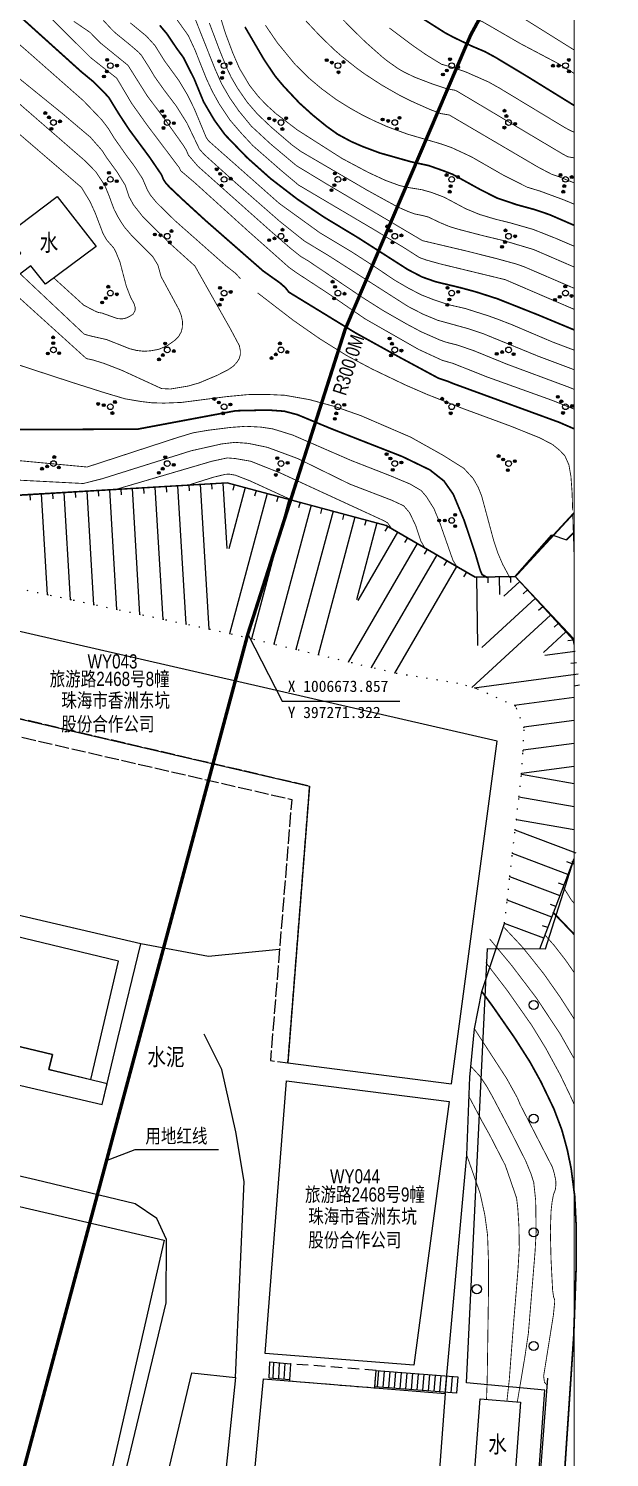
# Model space of a CAD drawing. Extents: x 396500 to 398250, y 1005980 to 1008200.
# Drawn here: x 397252.1 to 397303.1, y 1006601.5 to 1006727.1 of the extents above; entities that cross this region are included whole.
import ezdxf
from ezdxf.enums import TextEntityAlignment as Align

# ---------------------------------------------------------------- set-up
doc = ezdxf.new("R2010")
doc.units = 0
doc.header["$LTSCALE"] = 0.5
for name, pattern in [('X3', [5, 4, -1]), ('X39', [3, 2.5, -0.5]), ('X4', [1.6, 0, -1.6]), ('X5', [3, 2, -1])]:
    doc.linetypes.add(name, pattern=pattern)
doc.layers.get('0').update_dxf_attribs({"linetype": 'CONTINUOUS'})
doc.layers.add('ASSIST', color=7, linetype='CONTINUOUS', plot=False)
for name, color, linetype in [('DGX', 2, 'CONTINUOUS'), ('DLSS', 4, 'CONTINUOUS'), ('DMTZ', 3, 'CONTINUOUS'), ('JMD', 6, 'CONTINUOUS'), ('SXSS', 5, 'CONTINUOUS'), ('ZBTZ', 3, 'CONTINUOUS'), ('权属人', 160, 'CONTINUOUS'), ('用地红线', 1, 'CONTINUOUS'), ('编号', 90, 'CONTINUOUS'), ('门牌号', 1, 'CONTINUOUS')]:
    doc.layers.add(name, color=color, linetype=linetype)
doc.layers.add('绘图层', color=6, linetype='CONTINUOUS', lineweight=5)
doc.styles.add('细等线体', font='长等线体_0.TTF', dxfattribs={"width": 0.8})
doc.styles.add('黑体', font='simhei.ttf')
doc.linetypes.add('10421', pattern='A,2,[150,AAA.SHX,S=1,R=0,X=0,Y=1],1e-11', length=2)
doc.linetypes.add('10422', pattern='A,2,[150,AAA.SHX,S=1,R=0,X=0,Y=1],2,[177,AAA.SHX,S=1,R=0,X=0,Y=0.8],1e-09', length=4)
doc.linetypes.add('1161', pattern='A,0,[149,AAA.SHX,S=0.15,R=0,X=0,Y=0],-1.6', length=1.6)
doc.linetypes.add('443', pattern='A,5,[169,AAA.SHX,S=0.83,R=0,X=0,Y=0],5', length=10)

# ---------------------------------------------------------------- blocks, each defined once
blk = doc.blocks.new('gc326')
blk.add_circle((0, 0), 0.8)
blk = doc.blocks.new('*U110')
at = {"linetype": 'Continuous'}
for points in [[(-0.25, 2.2), (-0.24, 2.12), (-0.24, 2.28)], [(-0.24, 2.28), (-0.2, 2.05), (-0.2, 2.35)], [(-0.2, 2.05), (-0.24, 2.28), (-0.24, 2.12)], [(-0.2, 2.35), (-0.15, 2), (-0.15, 2.4)], [(-0.15, 2), (-0.2, 2.35), (-0.2, 2.05)], [(-0.15, 2.4), (-0.08, 1.96), (-0.08, 2.44)], [(-0.08, 1.96), (-0.15, 2.4), (-0.15, 2)], [(-0.08, 2.44), (0, 1.95), (0, 2.45)], [(0, 1.95), (-0.08, 2.44), (-0.08, 1.96)], [(0, 2.45), (0.08, 1.96), (0.08, 2.44)], [(0.08, 1.96), (0, 2.45), (0, 1.95)], [(0.08, 2.44), (0.15, 2), (0.15, 2.4)], [(0.15, 2), (0.08, 2.44), (0.08, 1.96)], [(0.15, 2.4), (0.2, 2.05), (0.2, 2.35)], [(0.2, 2.05), (0.15, 2.4), (0.15, 2)], [(0.2, 2.35), (0.24, 2.12), (0.24, 2.28)], [(0.24, 2.12), (0.2, 2.35), (0.2, 2.05)], [(0.25, 2.2), (0.24, 2.28), (0.24, 2.12)]]:
    blk.add_solid(points, dxfattribs=at)
blk = doc.blocks.new('*U109')
at = {"linetype": 'Continuous'}
for points in [[(-0.25, 1.2), (-0.24, 1.12), (-0.24, 1.28)], [(-0.24, 1.28), (-0.2, 1.05), (-0.2, 1.35)], [(-0.2, 1.05), (-0.24, 1.28), (-0.24, 1.12)], [(-0.2, 1.35), (-0.15, 1), (-0.15, 1.4)], [(-0.15, 1), (-0.2, 1.35), (-0.2, 1.05)], [(-0.15, 1.4), (-0.08, 0.96), (-0.08, 1.44)], [(-0.08, 0.96), (-0.15, 1.4), (-0.15, 1)], [(-0.08, 1.44), (0, 0.95), (0, 1.45)], [(0, 0.95), (-0.08, 1.44), (-0.08, 0.96)], [(0, 1.45), (0.08, 0.96), (0.08, 1.44)], [(0.08, 0.96), (0, 1.45), (0, 0.95)], [(0.08, 1.44), (0.15, 1), (0.15, 1.4)], [(0.15, 1), (0.08, 1.44), (0.08, 0.96)], [(0.15, 1.4), (0.2, 1.05), (0.2, 1.35)], [(0.2, 1.05), (0.15, 1.4), (0.15, 1)], [(0.2, 1.35), (0.24, 1.12), (0.24, 1.28)], [(0.24, 1.12), (0.2, 1.35), (0.2, 1.05)], [(0.25, 1.2), (0.24, 1.28), (0.24, 1.12)]]:
    blk.add_solid(points, dxfattribs=at)
blk = doc.blocks.new('*U108')
at = {"linetype": 'Continuous'}
for points in [[(-1.25, -0.6), (-1.24, -0.68), (-1.24, -0.52)], [(-1.24, -0.52), (-1.2, -0.75), (-1.2, -0.45)], [(-1.2, -0.75), (-1.24, -0.52), (-1.24, -0.68)], [(-1.2, -0.45), (-1.15, -0.8), (-1.15, -0.4)], [(-1.15, -0.8), (-1.2, -0.45), (-1.2, -0.75)], [(-1.15, -0.4), (-1.08, -0.84), (-1.08, -0.36)], [(-1.08, -0.84), (-1.15, -0.4), (-1.15, -0.8)], [(-1.08, -0.36), (-1, -0.85), (-1, -0.35)], [(-1, -0.85), (-1.08, -0.36), (-1.08, -0.84)], [(-1, -0.35), (-0.92, -0.84), (-0.92, -0.36)], [(-0.92, -0.84), (-1, -0.35), (-1, -0.85)], [(-0.92, -0.36), (-0.85, -0.8), (-0.85, -0.4)], [(-0.85, -0.8), (-0.92, -0.36), (-0.92, -0.84)], [(-0.85, -0.4), (-0.8, -0.75), (-0.8, -0.45)], [(-0.8, -0.75), (-0.85, -0.4), (-0.85, -0.8)], [(-0.8, -0.45), (-0.76, -0.68), (-0.76, -0.52)], [(-0.76, -0.68), (-0.8, -0.45), (-0.8, -0.75)], [(-0.75, -0.6), (-0.76, -0.52), (-0.76, -0.68)]]:
    blk.add_solid(points, dxfattribs=at)
blk = doc.blocks.new('*U107')
at = {"linetype": 'Continuous'}
for points in [[(0.75, -0.6), (0.76, -0.68), (0.76, -0.52)], [(0.76, -0.52), (0.8, -0.75), (0.8, -0.45)], [(0.8, -0.75), (0.76, -0.52), (0.76, -0.68)], [(0.8, -0.45), (0.85, -0.8), (0.85, -0.4)], [(0.85, -0.8), (0.8, -0.45), (0.8, -0.75)], [(0.85, -0.4), (0.92, -0.84), (0.92, -0.36)], [(0.92, -0.84), (0.85, -0.4), (0.85, -0.8)], [(0.92, -0.36), (1, -0.85), (1, -0.35)], [(1, -0.85), (0.92, -0.36), (0.92, -0.84)], [(1, -0.35), (1.08, -0.84), (1.08, -0.36)], [(1.08, -0.84), (1, -0.35), (1, -0.85)], [(1.08, -0.36), (1.15, -0.8), (1.15, -0.4)], [(1.15, -0.8), (1.08, -0.36), (1.08, -0.84)], [(1.15, -0.4), (1.2, -0.75), (1.2, -0.45)], [(1.2, -0.75), (1.15, -0.4), (1.15, -0.8)], [(1.2, -0.45), (1.24, -0.68), (1.24, -0.52)], [(1.24, -0.68), (1.2, -0.45), (1.2, -0.75)], [(1.25, -0.6), (1.24, -0.52), (1.24, -0.68)]]:
    blk.add_solid(points, dxfattribs=at)
blk = doc.blocks.new('gc160')
for centre, radius in [((0, 0), 0.5), ((0, 2.2), 0.25), ((0, 1.2), 0.25), ((-1, -0.6), 0.25), ((1, -0.6), 0.25)]:
    blk.add_circle(centre, radius)
at = {"linetype": 'Continuous'}
for name in ['*U110', '*U109', '*U108', '*U107']:
    blk.add_blockref(name, (0, 0), dxfattribs=at)

msp = doc.modelspace()

# ---------------------------------------------------------------- linework, layer by layer
at = {"layer": 'ASSIST', "linetype": '1161', "flags": 128}
msp.add_lwpolyline([(397250, 1006686.01), (397269.51, 1006687.18), (397283.47, 1006683.43), (397291.31, 1006678.86), (397294.82, 1006678.92), (397300, 1006684.53)], dxfattribs=at)
at = {"layer": 'ASSIST', "linetype": '1161'}
for points in [[(397300, 1006673.05), (397299.93, 1006673.48), (397294.82, 1006678.92), (397298.03, 1006682.59), (397299.34, 1006682.17), (397300, 1006682.82)], [(397296.91, 1006600), (397297.43, 1006607.38), (397290.54, 1006608.02), (397292.39, 1006646.2), (397297.48, 1006646.18), (397300, 1006654.14)]]:
    msp.add_lwpolyline(points, dxfattribs=at)
at = {"layer": 'ASSIST', "linetype": 'X4'}
msp.add_lwpolyline([(397293.88, 1006648.42), (397294.12, 1006650.47), (397294.35, 1006652.52), (397294.58, 1006654.57), (397294.82, 1006656.62), (397294.92, 1006657.53), (397295.15, 1006659.53), (397295.38, 1006661.52), (397295.51, 1006663.55), (397295.61, 1006665.59), (397294.89, 1006667.51), (397291.44, 1006669.06), (397289.79, 1006669.53), (397284.3, 1006670.42), (397282.26, 1006670.91), (397280.23, 1006671.39), (397277.58, 1006672.02), (397275.63, 1006672.49), (397273.69, 1006672.95), (397271.74, 1006673.42), (397269.8, 1006673.88), (397267.99, 1006674.28), (397265.96, 1006674.71), (397263.93, 1006675.14), (397261.9, 1006675.57), (397259.87, 1006676), (397257.84, 1006676.43), (397255.82, 1006676.87), (397253.79, 1006677.3), (397251.76, 1006677.73)], dxfattribs=at)
at = {"layer": 'ASSIST', "linetype": 'Continuous', "flags": 128}
for points in [[(397273.25, 1006609.85), (397275.06, 1006609.68), (397274.99, 1006608.28), (397273.2, 1006608.42)], [(397282.6, 1006609.1), (397289.78, 1006608.53), (397289.66, 1006607.09), (397282.49, 1006607.67)]]:
    msp.add_lwpolyline(points, close=True, dxfattribs=at)
at = {"layer": 'DGX', "linetype": 'Continuous', "const_width": 0.075, "flags": 128}
for points, elevation in [([(397252.85, 1006771.91), (397258.38, 1006767.52), (397262.44, 1006763.77), (397264.78, 1006761.11), (397266.33, 1006758.26), (397266.92, 1006756.25), (397267.78, 1006752.5), (397268.14, 1006751.57), (397271.31, 1006746.83), (397273.27, 1006744.08), (397275.98, 1006741.1), (397277.59, 1006739.77), (397283.44, 1006733.72), (397286, 1006731.38), (397288.43, 1006729.51), (397290.47, 1006728.31), (397291.96, 1006727.72), (397295.26, 1006725.81), (397298.59, 1006724.05), (397300, 1006723.18)], 34.5), ([(397300, 1006704.28), (397295.59, 1006706.18), (397294.93, 1006706.41), (397293.22, 1006706.88), (397290.57, 1006707.55), (397286.67, 1006708.47), (397278.24, 1006713.46), (397275.6, 1006715.06), (397273.34, 1006716.96), (397271.64, 1006718.53), (397270.54, 1006719.87), (397269.74, 1006721.02), (397269.02, 1006722.26), (397268.44, 1006723.57), (397266.54, 1006728.36), (397266.06, 1006729.09), (397265.47, 1006729.77), (397264.69, 1006730.46), (397264.35, 1006730.82), (397263.54, 1006731.83), (397262.4, 1006733.44), (397257.38, 1006740.98), (397256.88, 1006741.66), (397250, 1006745.82)], 39), ([(397250, 1006732.02), (397257.53, 1006724.55), (397259.8, 1006722.76), (397261.13, 1006720.52), (397262.52, 1006718.57), (397265.31, 1006714.87), (397265.42, 1006714.62), (397266.7, 1006713.53), (397271.34, 1006709.32), (397274.94, 1006706.12), (397275.61, 1006705.64), (397278.33, 1006703.86), (397281.63, 1006701.59), (397286.32, 1006698.91), (397288.42, 1006697.94), (397289.34, 1006697.68), (397292.33, 1006696.49), (397298.11, 1006694.41), (397300, 1006693.65)], 42), ([(397300, 1006725.24), (397292.77, 1006729.76)], 34), ([(397268.65, 1006728.96), (397269.38, 1006726.63), (397270, 1006724.98), (397270.58, 1006723.63), (397271.48, 1006722.12), (397272.26, 1006721.13), (397272.98, 1006720.38), (397273.81, 1006719.63), (397275.67, 1006718.21), (397279.6, 1006715.7), (397281.91, 1006714.47), (397283.42, 1006713.77), (397284.67, 1006713.31), (397285.56, 1006713.12), (397286.62, 1006712.95), (397287.47, 1006712.71), (397288.58, 1006712.29), (397290.49, 1006711.27), (397291.7, 1006710.77), (397293.07, 1006710.36), (397294.37, 1006710.04), (397296.4, 1006709.46), (397298.37, 1006708.68), (397300, 1006707.98)], 38), ([(397300, 1006715.76), (397299.94, 1006715.76), (397299.44, 1006715.85), (397298.96, 1006716.11), (397289.67, 1006721.64), (397289.51, 1006721.7), (397288.76, 1006721.84), (397287.55, 1006722.25), (397286, 1006722.84), (397285.05, 1006723.3), (397284.58, 1006723.57), (397283.65, 1006724.22), (397283.17, 1006724.6), (397281.67, 1006725.93), (397280.59, 1006726.99), (397278.8, 1006728.8)], 36), ([(397300, 1006695.39), (397299.54, 1006695.58), (397294.08, 1006697.61), (397291.24, 1006698.77), (397289.8, 1006699.27), (397288.7, 1006699.55), (397288.13, 1006699.76), (397286.55, 1006700.46), (397285.31, 1006701.12), (397283.23, 1006702.31), (397281.34, 1006703.51), (397276.63, 1006706.69), (397275.96, 1006707.09), (397275.05, 1006707.82), (397273.39, 1006709.26), (397266.93, 1006715.02), (397266.1, 1006715.99), (397265.91, 1006716.44), (397265.62, 1006716.9), (397263.95, 1006719.25), (397262.49, 1006721.19), (397260.79, 1006723.89), (397258.39, 1006725.84), (397257.45, 1006726.79), (397256.03, 1006727.76)], 41.5), ([(397300, 1006697.12), (397296.81, 1006698.32), (397292.05, 1006700.27), (397290.61, 1006700.75), (397288, 1006701.47), (397286.73, 1006702), (397285.41, 1006702.68), (397278.47, 1006707.12), (397276.29, 1006708.44), (397274.09, 1006710.2), (397270.07, 1006713.72), (397267.48, 1006716.06), (397267.07, 1006716.52), (397265.98, 1006718.8), (397265.02, 1006720.33), (397263.97, 1006721.71), (397263.12, 1006722.91), (397262.69, 1006723.64), (397261.95, 1006724.8), (397261.68, 1006725.08), (397260.97, 1006725.69), (397259.69, 1006726.73), (397259.33, 1006727.08), (397258.61, 1006727.86)], 41), ([(397261, 1006727.62), (397262.41, 1006726.46), (397263.17, 1006725.62), (397263.99, 1006724.3), (397265.27, 1006722.54), (397266.03, 1006721.27), (397266.63, 1006720.04), (397267.67, 1006717.53), (397267.88, 1006717.24), (397274.09, 1006711.74), (397277.67, 1006709.15), (397280.5, 1006707.45), (397282.3, 1006706.29), (397284.25, 1006704.98), (397285.4, 1006704.31), (397286.57, 1006703.7), (397287.62, 1006703.29), (397289, 1006702.83), (397290.44, 1006702.5), (397292.48, 1006701.85), (397293.31, 1006701.55), (397294.5, 1006701.09), (397298.12, 1006699.55), (397300, 1006698.84)], 40.5), ([(397265.12, 1006727.87), (397266.09, 1006726.51), (397266.67, 1006725.26), (397267.67, 1006722.74), (397268.2, 1006721.6), (397268.83, 1006720.46), (397269.75, 1006719.08), (397270.74, 1006717.93), (397271.77, 1006716.82), (397274.22, 1006714.67), (397275.78, 1006713.36), (397282.38, 1006709.46), (397285.18, 1006707.77), (397286.41, 1006706.98), (397287, 1006706.77), (397288.21, 1006706.43), (397293.94, 1006705.04), (397300, 1006702.43)], 39.5), ([(397300, 1006706.15), (397296.44, 1006707.69), (397293.82, 1006708.47), (397291.98, 1006708.91), (397289.83, 1006709.47), (397289.04, 1006709.71), (397288.25, 1006710.04), (397287.2, 1006710.54), (397286.76, 1006710.66), (397285.95, 1006710.83), (397285.44, 1006711.02), (397284.44, 1006711.46), (397281.84, 1006712.89), (397276.01, 1006716.3), (397275.2, 1006716.89), (397273.37, 1006718.46), (397272.18, 1006719.59), (397271.28, 1006720.63), (397270.43, 1006721.86), (397269.86, 1006722.84), (397269.49, 1006723.62), (397268.83, 1006725.25), (397267.94, 1006727.61)], 38.5), ([(397300, 1006711.68), (397299.11, 1006712.05), (397297, 1006712.83), (397295.88, 1006713.17), (397293.78, 1006714.23), (397290.98, 1006715.84), (397289.24, 1006716.65), (397288.3, 1006716.98), (397285.35, 1006717.84), (397283.61, 1006718.48), (397282.51, 1006718.97), (397281.44, 1006719.49), (397280.3, 1006720.13), (397279.08, 1006720.89), (397277.77, 1006721.86), (397276.67, 1006722.79), (397275.47, 1006723.98), (397273.92, 1006725.87), (397272.87, 1006727.41)], 37), ([(397276.43, 1006727.79), (397277.69, 1006726.45), (397278.93, 1006725.25), (397279.56, 1006724.7), (397280.88, 1006723.65), (397281.58, 1006723.14), (397283.08, 1006722.16), (397284.72, 1006721.22), (397285.58, 1006720.79), (397287.35, 1006720), (397288.26, 1006719.65), (397289.03, 1006719.52), (397296.81, 1006714.95), (397298.04, 1006714.3), (397298.67, 1006714.09), (397300, 1006713.55)], 36.5), ([(397283.77, 1006727.17), (397285.81, 1006725.64), (397286.96, 1006724.84), (397288.34, 1006723.99), (397289.44, 1006723.67), (397290.5, 1006723.3), (397292.51, 1006722.41), (397293.45, 1006721.88), (397299.14, 1006718.44), (397299.65, 1006718.16), (397300, 1006718.01)], 35.5), ([(397250, 1006726.81), (397251.87, 1006725.19), (397256.88, 1006720.77), (397258.48, 1006719.1), (397259.06, 1006718.34), (397259.56, 1006717.52), (397260.66, 1006715.95), (397261.39, 1006714.97), (397262.07, 1006713.92), (397262.49, 1006712.94), (397262.76, 1006712.48), (397263.29, 1006711.83), (397264.93, 1006710.22), (397269.38, 1006706.28), (397270.25, 1006705.59), (397270.67, 1006705.13)], 43), ([(397250.44, 1006704.16), (397257.13, 1006698.1), (397257.73, 1006697.97), (397258.69, 1006697.67), (397260.24, 1006697.07), (397263.74, 1006695.46), (397264.52, 1006695.42), (397266.07, 1006695.68), (397267.05, 1006695.96), (397268.64, 1006696.63), (397269.6, 1006697.12), (397270.06, 1006697.44), (397270.36, 1006697.77), (397270.57, 1006698.1), (397270.66, 1006698.44), (397270.66, 1006698.81), (397270.58, 1006699.23), (397269.78, 1006700.73), (397266.67, 1006706.24), (397264.38, 1006708.31), (397262.1, 1006710.57), (397261.28, 1006711.61), (397260.89, 1006712.32), (397260.54, 1006713.36), (397259.83, 1006714.51), (397258.9, 1006715.79), (397258.52, 1006716.39), (397257.48, 1006717.57), (397254.99, 1006719.68), (397250, 1006723.73)], 43.5), ([(397251.32, 1006705.55), (397256.95, 1006700.24), (397257.53, 1006700.08), (397258.91, 1006699.77), (397260.95, 1006698.96), (397261.57, 1006698.81), (397262.2, 1006698.74), (397262.78, 1006698.78), (397263.49, 1006698.91), (397264.2, 1006699.21), (397264.91, 1006699.7), (397265.25, 1006700.05), (397265.48, 1006700.47), (397265.56, 1006700.82), (397265.59, 1006701.32), (397265.49, 1006701.83), (397265.29, 1006702.37), (397263.7, 1006705.31), (397263.42, 1006706.32), (397262.96, 1006707.08), (397261.16, 1006708.87), (397260.48, 1006709.66), (397260.2, 1006710.08), (397259.9, 1006710.58), (397259.56, 1006711.24), (397259.11, 1006712.46), (397258.74, 1006713.35), (397257.96, 1006714.53), (397256.98, 1006715.52), (397250, 1006721.59)], 44), ([(397249.99, 1006718.92), (397256.7, 1006713.15), (397257.45, 1006711.91), (397257.9, 1006710.93), (397258.59, 1006709.11), (397258.91, 1006708.54), (397259.54, 1006707.82), (397259.72, 1006707.48), (397260.08, 1006706.6), (397260.65, 1006704.44), (397261.03, 1006703.47), (397261.32, 1006702.93), (397261.43, 1006702.58), (397261.41, 1006702.32), (397261.25, 1006702.02), (397261, 1006701.85), (397260.65, 1006701.67), (397260.3, 1006701.59), (397259.88, 1006701.61), (397258.48, 1006702.11), (397258.19, 1006702.15), (397257.88, 1006702.28), (397256.91, 1006702.79), (397254.27, 1006705.19)], 44.5), ([(397272.18, 1006703.88), (397275.32, 1006701.46), (397277.66, 1006699.83), (397280, 1006698.37), (397282.24, 1006697.18), (397285.16, 1006695.78), (397287.09, 1006694.94), (397290.21, 1006693.71), (397294.41, 1006692.16), (397296.97, 1006691.13), (397298.1, 1006690.54), (397298.74, 1006690.02), (397299.19, 1006689.54), (397299.54, 1006688.75), (397299.72, 1006687.72), (397299.82, 1006686.31), (397299.87, 1006684.76)], 43), ([(397294.36, 1006678.81), (397293.71, 1006680.02), (397293.29, 1006681), (397292.92, 1006682.13), (397291.87, 1006686.02), (397291.57, 1006686.77), (397291.12, 1006687.56), (397290.3, 1006688.45), (397288.45, 1006689.61), (397285.63, 1006691.19), (397281.25, 1006693.08), (397279, 1006693.87), (397276.73, 1006694.49), (397274.58, 1006694.87), (397273.11, 1006694.94), (397271.33, 1006694.93), (397269.44, 1006694.75), (397265.48, 1006694.24), (397263.95, 1006694.18), (397262.89, 1006694.21), (397261.94, 1006694.32), (397260.53, 1006694.56), (397258.81, 1006695.07), (397255.79, 1006696.03), (397250.18, 1006697.87)], 43), ([(397250, 1006689.3), (397250.15, 1006689.22), (397257.2, 1006688.56), (397265.13, 1006691.15), (397266.52, 1006691.57), (397267.81, 1006691.79), (397269.79, 1006692.04), (397271.13, 1006692.14), (397272.49, 1006692.07), (397273.53, 1006691.91), (397275.27, 1006691.37), (397280.42, 1006689.13), (397283.85, 1006687.79), (397285.59, 1006687.06), (397286.56, 1006686.49), (397287.02, 1006685.95), (397287.69, 1006684.88), (397288.22, 1006683.58), (397289.34, 1006680.38), (397289.69, 1006679.79)], 42), ([(397286.88, 1006681.45), (397286.52, 1006682.06), (397286.09, 1006683.38), (397285.54, 1006684.54), (397285.02, 1006685.15), (397283.97, 1006685.64), (397280.3, 1006687.05), (397275.72, 1006689.3), (397273.05, 1006690.29), (397271.37, 1006690.64), (397270.2, 1006690.73), (397269.02, 1006690.59), (397266.35, 1006689.99), (397258.49, 1006687.52), (397256.86, 1006687.11), (397250.14, 1006687.46), (397250, 1006687.49)], 41.5), ([(397283.94, 1006683.16), (397283.61, 1006683.65), (397283.27, 1006683.84), (397274.19, 1006688.03), (397271.57, 1006689.07), (397270.19, 1006689.31), (397269.51, 1006689.36), (397268.17, 1006689.07), (397259.79, 1006686.61)], 41), ([(397266.1, 1006686.97), (397268.29, 1006687.66), (397269.32, 1006687.91), (397269.67, 1006687.94), (397270.23, 1006687.84), (397271.52, 1006687.34), (397275.22, 1006685.64)], 40.5), ([(397299.88, 1006684.4), (397300, 1006680.47)], 43), ([(397300, 1006653.55), (397299.8, 1006653.9)], 41), ([(397299.05, 1006651.61), (397299.74, 1006650.5), (397300, 1006650.19)], 40.5), ([(397300, 1006640), (397299.9, 1006640.18), (397298.78, 1006641.92), (397297.35, 1006643.96), (397296.17, 1006645.45), (397295.46, 1006646.33), (397293.85, 1006648.06)], 39), ([(397292.57, 1006647.06), (397294.52, 1006644.71), (397296.66, 1006641.89), (397298.75, 1006638.74), (397299.95, 1006636.61), (397300, 1006636.52)], 38.5), ([(397297.4, 1006647.44), (397298.24, 1006646.49), (397299.27, 1006645.16), (397300, 1006644.1)], 39.5), ([(397292.23, 1006644.99), (397294.13, 1006642.51), (397296.27, 1006639.46), (397297.5, 1006637.45), (397298.78, 1006635.1), (397299.71, 1006633.16), (397300, 1006632.5)], 38), ([(397297.64, 1006607.78), (397297.39, 1006608.07), (397297.32, 1006608.61), (397298.18, 1006613.99), (397298.29, 1006615.1), (397298.28, 1006615.36), (397298.2, 1006615.53), (397298.11, 1006616.14), (397297.97, 1006618.84), (397297.91, 1006621.32), (397297.97, 1006623.1), (397298.06, 1006623.9), (397298.18, 1006624.55), (397298.35, 1006625.01), (397298.4, 1006625.45), (397298.38, 1006625.84), (397298.24, 1006626.49), (397298.07, 1006627.02), (397295.26, 1006632.48), (397295.01, 1006633.08), (397294.07, 1006634.78), (397291.23, 1006639.16)], 37), ([(397290.96, 1006635.81), (397291.72, 1006634.98), (397292.32, 1006634.08), (397292.82, 1006633.19), (397294.33, 1006630.32), (397295.73, 1006627.56), (397296.21, 1006626.39), (397296.45, 1006625.63), (397296.62, 1006624.06), (397296.66, 1006621.28), (397296.57, 1006619.58), (397295.98, 1006612.38), (397295.67, 1006610.29), (397295.01, 1006606.36)], 36.5), ([(397294.09, 1006606.39), (397294.3, 1006608.28), (397294.64, 1006612.78), (397295.06, 1006617.87), (397295.18, 1006619.89), (397295.15, 1006621.73), (397295.05, 1006623.33), (397294.94, 1006624.27), (397293.95, 1006627.14), (397292.59, 1006629.79), (397291.93, 1006630.97), (397290.71, 1006633.28)], 36), ([(397290.56, 1006628.04), (397291.73, 1006624.7), (397292.15, 1006622.78), (397292.39, 1006621.02), (397292.47, 1006618.75), (397292.47, 1006615.9), (397292.36, 1006608.3), (397292.3, 1006606.56)], 35.5)]:
    msp.add_lwpolyline(points, dxfattribs=dict(at, elevation=elevation))
at = {"layer": 'DGX', "color": 3, "linetype": 'Continuous', "lineweight": -2, "const_width": 0.15, "flags": 128}
for points, elevation in [([(397300, 1006691.92), (397298.69, 1006692.49), (397289.37, 1006695.9), (397288.92, 1006696.09), (397288.06, 1006696.38), (397284.63, 1006698.23), (397280.73, 1006700.39), (397274.93, 1006703.94), (397274.62, 1006704.34), (397274.15, 1006704.75), (397272.65, 1006705.82), (397267.63, 1006710.22), (397265.62, 1006712.06), (397264.48, 1006713.14), (397264.13, 1006713.51), (397263.91, 1006713.84), (397263.74, 1006714.26), (397262.7, 1006715.79), (397260.89, 1006718.24), (397259.98, 1006719.63), (397259.11, 1006721.05), (397258.72, 1006721.48), (397257.76, 1006722.44), (397256.67, 1006723.34), (397250, 1006729.36)], 42.5), ([(397300, 1006700.62), (397296.83, 1006701.94), (397293.25, 1006703.36), (397291.35, 1006703.97), (397289.98, 1006704.34), (397287.85, 1006704.85), (397286.65, 1006705.27), (397285.38, 1006705.93), (397281.04, 1006708.71), (397278, 1006710.55), (397275.66, 1006712.13), (397273.31, 1006713.94), (397271.24, 1006715.79), (397269.32, 1006717.78), (397268.38, 1006719.07), (397267.44, 1006720.67), (397266.61, 1006722.69), (397265.66, 1006724.58), (397265.05, 1006725.41), (397264.22, 1006726.65), (397263.58, 1006727.41)], 40), ([(397300, 1006709.82), (397297.83, 1006710.76), (397296.54, 1006711.2), (397294.96, 1006711.63), (397293.22, 1006712.22), (397291.74, 1006712.97), (397289.33, 1006714.3), (397288.53, 1006714.61), (397287.23, 1006715.07), (397285.65, 1006715.41), (397282.93, 1006716.18), (397281.41, 1006716.75), (397280.42, 1006717.18), (397279.21, 1006717.83), (397278.21, 1006718.55), (397277.01, 1006719.53), (397275.86, 1006720.57), (397274.47, 1006722.05), (397273.74, 1006722.92), (397272.75, 1006724.39), (397271.07, 1006727.27)], 37.5), ([(397300, 1006720.36), (397295.96, 1006722.86), (397293.09, 1006724.59), (397292.15, 1006725.1), (397291.01, 1006725.58), (397289.39, 1006726.36), (397288.66, 1006726.75), (397286.74, 1006727.97)], 35), ([(397250, 1006691.99), (397250.2, 1006691.85), (397261.63, 1006691.89), (397270.27, 1006693.51), (397273.1, 1006693.57), (397274.52, 1006693.47), (397275.69, 1006693.16), (397278.65, 1006691.93), (397284.9, 1006689.48), (397287.32, 1006688.31), (397288.56, 1006687.33), (397289.38, 1006686.16), (397290.32, 1006683.9), (397291.31, 1006680.95), (397291.74, 1006679.49), (397291.91, 1006679.1), (397292.38, 1006678.83)], 42.5), ([(397300, 1006647.46), (397298.13, 1006649.41)], 40), ([(397291.89, 1006642.42), (397292.84, 1006641.13), (397294.77, 1006638.35), (397296.12, 1006636.23), (397297.07, 1006634.51), (397298.22, 1006632.11), (397298.92, 1006630.26), (397299.4, 1006628.5), (397299.74, 1006626.85), (397300.05, 1006624.42), (397300.19, 1006621.6), (397300.19, 1006618.53), (397299.96, 1006612.08), (397299.15, 1006600)], 37.5)]:
    msp.add_lwpolyline(points, dxfattribs=dict(at, elevation=elevation))
at = {"layer": 'DLSS', "linetype": 'X3', "const_width": 0.15, "flags": 128}
msp.add_lwpolyline([(397300, 1006682.82), (397299.34, 1006682.17)], dxfattribs=at)
at = {"layer": 'DMTZ', "linetype": 'Continuous'}
for p, q in [((397261.15, 1006686.68), (397261.81, 1006675.59)), ((397262.15, 1006686.74), (397262.18, 1006686.24)), ((397263.15, 1006686.8), (397263.84, 1006675.16)), ((397264.15, 1006686.86), (397264.18, 1006686.36)), ((397265.14, 1006686.92), (397265.87, 1006674.73)), ((397266.14, 1006686.98), (397266.17, 1006686.48)), ((397267.14, 1006687.04), (397267.9, 1006674.3)), ((397268.14, 1006687.09), (397268.17, 1006686.6)), ((397269.14, 1006687.15), (397269.48, 1006681.39)), ((397271.08, 1006686.75), (397269.64, 1006681.37)), ((397270.12, 1006687.01), (397269.99, 1006686.53)), ((397252.17, 1006686.15), (397252.2, 1006685.65)), ((397253.17, 1006686.2), (397253.69, 1006677.32)), ((397254.16, 1006686.26), (397254.19, 1006685.77)), ((397255.16, 1006686.32), (397255.72, 1006676.88)), ((397256.16, 1006686.38), (397256.19, 1006685.88)), ((397257.16, 1006686.44), (397257.75, 1006676.45)), ((397258.16, 1006686.5), (397258.19, 1006686)), ((397259.16, 1006686.56), (397259.78, 1006676.02)), ((397260.15, 1006686.62), (397260.18, 1006686.12)), ((397273.01, 1006686.24), (397269.71, 1006673.9)), ((397274.94, 1006685.72), (397271.65, 1006673.44)), ((397272.05, 1006686.49), (397271.92, 1006686.01)), ((397273.98, 1006685.98), (397273.85, 1006685.49)), ((397275.91, 1006685.46), (397275.78, 1006684.98)), ((397276.88, 1006685.2), (397273.6, 1006672.97)), ((397278.81, 1006684.68), (397275.55, 1006672.51)), ((397280.74, 1006684.16), (397277.49, 1006672.04)), ((397277.84, 1006684.94), (397277.71, 1006684.46)), ((397279.77, 1006684.42), (397279.64, 1006683.94)), ((397282.67, 1006683.65), (397280.86, 1006676.88)), ((397281.71, 1006683.9), (397281.58, 1006683.42)), ((397283.62, 1006683.34), (397283.37, 1006682.91)), ((397286.21, 1006681.83), (397280.14, 1006671.41)), ((397284.48, 1006682.84), (397280.98, 1006676.83)), ((397285.35, 1006682.34), (397285.1, 1006681.91)), ((397287.94, 1006680.83), (397282.17, 1006670.93)), ((397287.08, 1006681.33), (397286.82, 1006680.9)), ((397289.67, 1006679.82), (397284.2, 1006670.44)), ((397288.8, 1006680.32), (397288.55, 1006679.89)), ((397290.53, 1006679.32), (397290.28, 1006678.89)), ((397291.41, 1006678.86), (397291.5, 1006672.85)), ((397292.41, 1006678.88), (397292.42, 1006678.38)), ((397293.41, 1006678.9), (397293.43, 1006677.35)), ((397295.22, 1006678.48), (397293.81, 1006677.19)), ((397294.41, 1006678.91), (397294.42, 1006678.41)), ((397296.57, 1006677.01), (397291.88, 1006672.69)), ((397295.9, 1006677.75), (397295.53, 1006677.41)), ((397297.93, 1006675.54), (397291.01, 1006669.18)), ((397297.25, 1006676.27), (397296.88, 1006675.94)), ((397298.6, 1006674.8), (397298.24, 1006674.46)), ((397299.28, 1006674.07), (397297.3, 1006672.25)), ((397299.95, 1006673.33), (397299.45, 1006673.26)), ((397300.08, 1006672.34), (397297.43, 1006671.98)), ((397300.35, 1006670.35), (397291.22, 1006669.12)), ((397300.21, 1006671.34), (397299.72, 1006671.28)), ((397300.48, 1006669.36), (397299.99, 1006669.3)), ((397300, 1006668.29), (397294.73, 1006667.58)), ((397300, 1006666.27), (397295.58, 1006665.67)), ((397300, 1006664.25), (397295.52, 1006663.65)), ((397300, 1006662.23), (397295.38, 1006661.61)), ((397300, 1006660.7), (397295.38, 1006661.52)), ((397300, 1006658.67), (397295.15, 1006659.53)), ((397300.17, 1006654.59), (397294.82, 1006656.62)), ((397300, 1006656.64), (397294.92, 1006657.53)), ((397299.46, 1006652.72), (397294.58, 1006654.57)), ((397299.82, 1006653.66), (397299.35, 1006653.83)), ((397298.76, 1006650.85), (397294.35, 1006652.52)), ((397299.11, 1006651.79), (397298.64, 1006651.96)), ((397298.05, 1006648.98), (397294.12, 1006650.47)), ((397298.4, 1006649.92), (397297.93, 1006650.09)), ((397297.34, 1006647.11), (397293.88, 1006648.42)), ((397297.69, 1006648.05), (397297.22, 1006648.22))]:
    msp.add_line(p, q, dxfattribs=at)
for points in [[(397300, 1006672.94), (397299.95, 1006673.34), (397294.82, 1006678.92), (397291.31, 1006678.86), (397283.47, 1006683.43), (397269.51, 1006687.18), (397250, 1006686.02)], [(397296.98, 1006646.18), (397300, 1006654.13)]]:
    msp.add_lwpolyline(points, dxfattribs=at)
at = {"layer": 'DMTZ', "linetype": '10422'}
for points in [[(397274.08, 1006646.12), (397267.87, 1006645.5), (397261.92, 1006646.61), (397250.11, 1006649.37)], [(397258.51, 1006632.48), (397259.91, 1006638.29), (397261.92, 1006646.61)], [(397270.23, 1006608.47), (397271.01, 1006625.71), (397270.28, 1006630.08), (397269.04, 1006635.56), (397267.48, 1006638.67)], [(397260.55, 1006600), (397264.14, 1006615.05), (397264.18, 1006620.62), (397263.32, 1006622.47), (397261.41, 1006623.75), (397252.65, 1006625.87), (397250, 1006626.47)], [(397297.04, 1006600), (397297.7, 1006608.42)]]:
    msp.add_lwpolyline(points, dxfattribs=at)
at = {"layer": 'DMTZ', "linetype": '10421', "flags": 128}
msp.add_lwpolyline([(397288.68, 1006607.07), (397290.56, 1006628.04), (397290.83, 1006634.89), (397291.23, 1006639.16), (397291.89, 1006642.42), (397293.88, 1006648.42)], dxfattribs=at)
at = {"layer": 'DMTZ', "linetype": '10422', "lineweight": 0}
msp.add_lwpolyline([(397258.51, 1006632.48), (397250, 1006634.49)], dxfattribs=at)
at = {"layer": 'JMD', "linetype": 'Continuous'}
for p, q in [((397273.57, 1006609.82), (397273.52, 1006608.4)), ((397274.07, 1006609.78), (397274.01, 1006608.36)), ((397274.56, 1006609.73), (397274.5, 1006608.32)), ((397275.06, 1006609.68), (397274.99, 1006608.28)), ((397282.8, 1006609.09), (397282.69, 1006607.65)), ((397283.3, 1006609.05), (397283.18, 1006607.61)), ((397283.79, 1006609.01), (397283.68, 1006607.57)), ((397284.29, 1006608.97), (397284.18, 1006607.53)), ((397284.79, 1006608.93), (397284.68, 1006607.49)), ((397285.29, 1006608.89), (397285.18, 1006607.45)), ((397285.79, 1006608.85), (397285.67, 1006607.41)), ((397286.29, 1006608.81), (397286.17, 1006607.37)), ((397286.78, 1006608.77), (397286.67, 1006607.33)), ((397287.28, 1006608.73), (397287.17, 1006607.29)), ((397287.78, 1006608.69), (397287.67, 1006607.25)), ((397288.28, 1006608.65), (397288.16, 1006607.21)), ((397288.78, 1006608.61), (397288.66, 1006607.17)), ((397289.28, 1006608.57), (397289.16, 1006607.13)), ((397289.78, 1006608.53), (397289.66, 1006607.09))]:
    msp.add_line(p, q, dxfattribs=at)
at = {"layer": 'JMD', "color": 6, "linetype": '443', "const_width": 0.15, "flags": 128}
msp.add_lwpolyline([(397294.82, 1006678.92), (397300, 1006684.53)], dxfattribs=at)
at = {"layer": 'JMD', "linetype": 'Continuous', "flags": 128}
for points in [[(397250, 1006666.72), (397276.75, 1006660.49), (397274.84, 1006636.15), (397289.21, 1006634.3), (397293.24, 1006664.44), (397250, 1006674.39)], [(397250, 1006637.9), (397254.16, 1006636.89), (397253.84, 1006635.57), (397257.52, 1006634.7), (397259.97, 1006645.09), (397250, 1006647.51)], [(397273.25, 1006609.85), (397275.06, 1006609.68)], [(397282.6, 1006609.1), (397289.78, 1006608.53)], [(397274.99, 1006608.28), (397273.2, 1006608.42)], [(397289.66, 1006607.09), (397282.49, 1006607.67)]]:
    msp.add_lwpolyline(points, dxfattribs=at)
at = {"layer": 'JMD', "linetype": 'X39', "flags": 128}
msp.add_lwpolyline([(397250, 1006665.13), (397275.18, 1006659.32), (397273.31, 1006636.35), (397274.84, 1006636.15), (397276.75, 1006660.49), (397250, 1006666.72)], dxfattribs=at)
at = {"layer": 'JMD', "linetype": 'Continuous'}
msp.add_lwpolyline([(397274.72, 1006634.57), (397289.01, 1006632.75), (397285.91, 1006609.56), (397272.84, 1006610.58)], close=True, dxfattribs=at)
for points in [[(397250, 1006623.8), (397263.96, 1006620.57), (397259.27, 1006600)], [(397264.3, 1006600), (397266.41, 1006608.88), (397270.23, 1006608.47), (397269.37, 1006600)], [(397271.91, 1006600), (397272.71, 1006608.37), (397288.68, 1006607.07), (397288.14, 1006600)]]:
    msp.add_lwpolyline(points, dxfattribs=at)
at = {"layer": 'JMD', "linetype": 'X5', "flags": 128}
msp.add_lwpolyline([(397282.6, 1006609.1), (397275.06, 1006609.68), (397274.99, 1006608.18), (397282.48, 1006607.57)], close=True, dxfattribs=at)
at = {"layer": 'SXSS', "linetype": '10421', "flags": 128}
msp.add_lwpolyline([(397253.53, 1006704.65), (397252.26, 1006706.26), (397250.89, 1006705.22), (397250.02, 1006706.29), (397251.38, 1006707.36), (397250.12, 1006708.97), (397254.58, 1006712.36), (397257.99, 1006707.95)], close=True, dxfattribs=at)
msp.add_lwpolyline([(397291.23, 1006600), (397291.74, 1006606.59), (397295.3, 1006606.31), (397294.81, 1006600)], dxfattribs=at)
at = {"layer": 'ZBTZ', "linetype": '1161', "flags": 128}
msp.add_lwpolyline([(397250, 1006634.49), (397258.51, 1006632.48), (397258.95, 1006634.3), (397253.84, 1006635.57), (397254.16, 1006636.89), (397250, 1006637.9)], dxfattribs=at)
at = {"layer": '用地红线', "linetype": 'Continuous', "const_width": 0.3, "flags": 128}
msp.add_lwpolyline([(396896.97, 1006409.31, -0.090189), (397228.69, 1007024.03), (397387.8, 1007222.91), (397401.3, 1007212.11), (397426.33, 1007243.38), (397412.82, 1007254.19), (397549.49, 1007427.16), (397597.06, 1007408.49), (397590.11, 1007392.96), (397593.63, 1007391.18), (397580.3, 1007365.5), (397677.78, 1007288.14), (397658.98, 1007180.18), (397680.1, 1007163.58), (397691.21, 1007135.06, -0.057003), (397648.05, 1007084.95), (397357.5, 1006816.5, 0.141668), (397271.32, 1006673.86), (397185.66, 1006354.4)], format="xyb", dxfattribs=at)
at = {"layer": '用地红线', "linetype": 'Continuous', "flags": 128}
for points in [[(397271.32, 1006673.86), (397274.33, 1006667.98), (397284.67, 1006667.98)], [(397258.91, 1006627.58), (397261.41, 1006628.53), (397268.74, 1006628.53)]]:
    msp.add_lwpolyline(points, dxfattribs=at)
at = {"layer": '绘图层', "linetype": 'Continuous', "flags": 128}
msp.add_lwpolyline([(396900, 1006730), (396900, 1006330), (397300, 1006330), (397300, 1006730)], close=True, dxfattribs=at)

# ---------------------------------------------------------------- block references
at = {"layer": 'ZBTZ', "linetype": 'Continuous', "yscale": 0.5}
for p, xscale, rotation in [((397259.24, 1006723.86), 0.5, 149.2922757652516), ((397269.24, 1006723.86), 0.5, 169.7824030274361), ((397279.24, 1006723.86), 0.5, 63.74462111270486), ((397289.24, 1006723.86), 0.5, 135.3996398815882), ((397299.24, 1006723.86), 0.5, 90.19501327555159), ((397254.24, 1006718.86), 0.5, 40.72206793420209), ((397264.24, 1006718.86), 0.5, 24.7529526657918), ((397274.24, 1006718.86), 0.5, 71.0727256080813), ((397284.24, 1006718.86), 0.5, 76.36829737235634), ((397294.24, 1006718.86), 0.5, 19.29258095034639), ((397259.24, 1006713.86), 0.5, 132.9770805993835), ((397269.24, 1006713.86), 0.5, 36.31641590624714), ((397279.24, 1006713.86), 0.5, 149.1604358043153), ((397289.24, 1006713.86), 0.5, 170.710776085696), ((397299.24, 1006713.86), 0.5, 169.7549363689077), ((397264.24, 1006708.86), 0.5, 81.81218909268472), ((397274.24, 1006708.86), 0.5, 108.6910611285745), ((397284.24, 1006708.86), 0.5, 37.98089541306803), ((397294.24, 1006708.86), 0.5, 148.5451826532792), ((397259.24, 1006703.86), 0.4999999999999999, 138.7121189001129), ((397269.24, 1006703.86), 0.5, 158.9660328989532), ((397279.24, 1006703.86), 0.5, 25.22537919248024), ((397289.24, 1006703.86), 0.4999999999999999, 159.7845393230995), ((397299.24, 1006703.86), 0.5, 122.8473769341105), ((397254.24, 1006698.86), 0.5, 1.647999511703848), ((397264.24, 1006698.86), 0.4999999999999999, 139.2614520706809), ((397274.24, 1006698.86), 0.5, 130.5655079805902), ((397284.24, 1006698.86), 0.5, 24.50575273903622), ((397294.24, 1006698.86), 0.4999999999999999, 108.2955412457655), ((397259.24, 1006693.86), 0.4999999999999999, 76.85720389416181), ((397269.24, 1006693.86), 0.4999999999999999, 51.31321146275216), ((397279.24, 1006693.86), 0.5, 165.9315775017548), ((397289.24, 1006693.86), 0.5, 50.10467848750267), ((397299.24, 1006693.86), 0.5, 37.54692220831934), ((397254.24, 1006688.86), 0.5, 114.1074861903744), ((397264.24, 1006688.86), 0.5, 138.0089724417859), ((397274.24, 1006688.86), 0.5, 155.1426740318003), ((397284.24, 1006688.86), 0.5, 40.6946012756737), ((397294.24, 1006688.86), 0.5, 52.76894436475723), ((397289.24, 1006683.86), 0.5, 90.15106662190617)]:
    msp.add_blockref('gc160', p, dxfattribs=dict(at, xscale=xscale, rotation=rotation))
at = {"layer": 'ZBTZ', "linetype": 'Continuous', "xscale": 0.5, "yscale": 0.5}
for p in [(397296.45, 1006641.25), (397296.45, 1006631.25), (397296.45, 1006621.25), (397291.45, 1006616.25), (397296.45, 1006611.25)]:
    msp.add_blockref('gc326', p, dxfattribs=at)

# ---------------------------------------------------------------- texts
at = {"layer": 'DLSS', "linetype": 'Continuous', "style": '细等线体', "width": 0.8}
msp.add_text('水泥', height=1.5, dxfattribs=at).set_placement((397264.12, 1006636.7, -27.35), align=Align.MIDDLE)
at = {"layer": 'SXSS', "color": 5, "linetype": '10421', "style": '细等线体', "width": 0.8}
for p in [(397253.84, 1006708.33), (397293.27, 1006602.64)]:
    msp.add_text('水', height=1.5, dxfattribs=at).set_placement(p, align=Align.MIDDLE)
at = {"layer": '权属人', "linetype": 'Continuous', "char_height": 1.25, "attachment_point": 1, "style": '细等线体'}
for insert, own_width in [((397254.93, 1006668.67, 24), 10.4471), ((397276.63, 1006623.29, 24), 9.5323)]:
    msp.add_mtext_dynamic_manual_height_columns('珠海市香洲东坑股份合作公司', width=2.4705, gutter_width=1, heights=[0], dxfattribs=dict(at, insert=insert)).dxf.set("width", own_width)
at = {"layer": '用地红线', "linetype": 'Continuous', "style": '黑体'}
msp.add_text('X 1006673.857', height=1, dxfattribs=at).set_placement((397274.83, 1006668.48), align=Align.BOTTOM_LEFT)
msp.add_text('Y 397271.322', height=1, dxfattribs=at).set_placement((397274.83, 1006667.48), align=Align.TOP_LEFT)
at = {"layer": '用地红线', "linetype": 'Continuous', "insert": (397262.32, 1006630.35), "char_height": 1.25, "attachment_point": 1, "style": '细等线体'}
msp.add_mtext_dynamic_manual_height_columns('用地红线', width=3.9803, gutter_width=1, heights=[0], dxfattribs=at).dxf.set("width", 9.1618)
at = {"layer": '编号', "linetype": 'Continuous', "char_height": 1.25, "attachment_point": 1, "style": '细等线体'}
for s, insert in [('WY043', (397257.24, 1006672.09, 24)), ('WY044', (397278.55, 1006626.8, 24))]:
    msp.add_mtext_dynamic_manual_height_columns(s, width=0.9323, gutter_width=1, heights=[0], dxfattribs=dict(at, insert=insert))
at = {"layer": '门牌号', "linetype": 'Continuous', "insert": (397278.74, 1006695.15, 24), "char_height": 1.25, "attachment_point": 1, "rotation": 72.2733, "style": '细等线体'}
msp.add_mtext_dynamic_manual_height_columns('\\pt1.8;R300.0M', width=9.8721, gutter_width=1, heights=[0.632], dxfattribs=at).dxf.set("width", 11.8372)
at = {"layer": '门牌号', "linetype": 'Continuous', "char_height": 1.25, "attachment_point": 1, "style": '细等线体'}
for s, insert, own_width in [('\\pt1.8;旅游路2468号8幢', (397253.91, 1006670.55, 24), 11.3287), ('\\pt1.8;旅游路2468号9幢', (397276.35, 1006625.2, 24), 10.9111)]:
    msp.add_mtext_dynamic_manual_height_columns(s, width=9.8721, gutter_width=1, heights=[0.632], dxfattribs=dict(at, insert=insert)).dxf.set("width", own_width)

doc.saveas('drawing.dxf')
